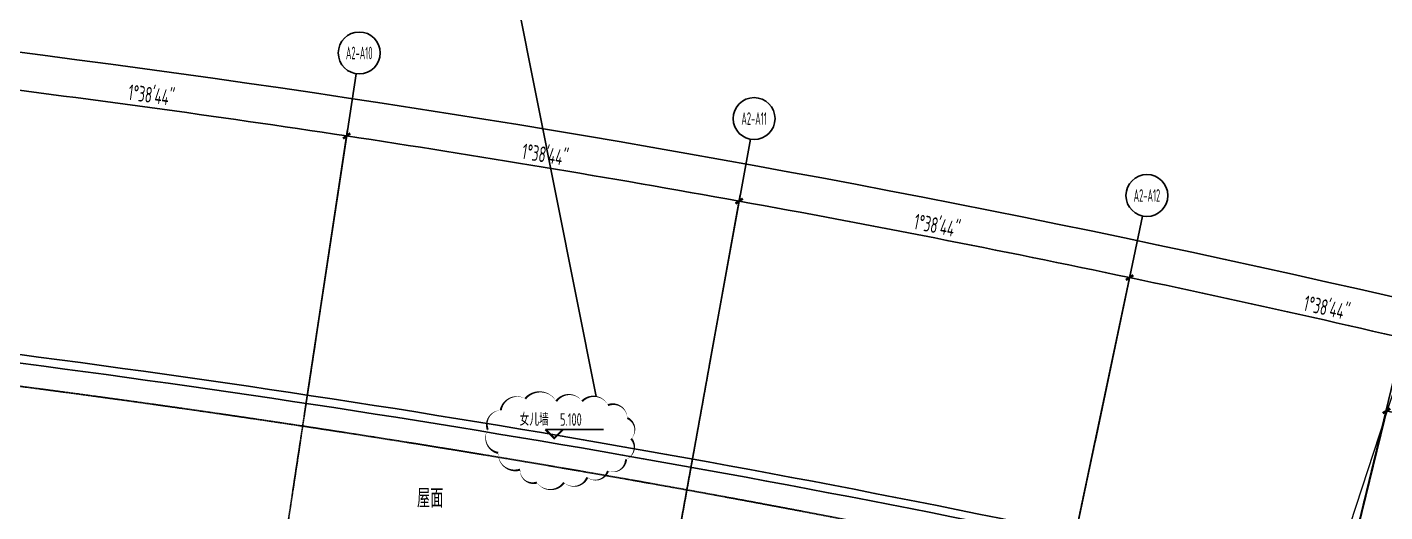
# Model space of a CAD drawing. Header units: millimetres. Extents: x 11677979 to 24947533, y -12764720 to -6308891.
# Drawn here: x 11820592 to 11852957, y -6376572 to -6365012 of the extents above; entities that cross this region are included whole.
import ezdxf
from ezdxf.enums import TextEntityAlignment as Align

# ---------------------------------------------------------------- set-up
doc = ezdxf.new("R2010")
doc.units = ezdxf.units.MM
doc.header["$LTSCALE"] = 10
doc.linetypes.add('A2-RG-AXIS$0$CENTER', pattern=[2, 1.25, -0.25, 0.25, -0.25])
doc.linetypes.add('A2-RG-AXIS$0$DOTE', pattern=[2.42, 2, -0.2, 0.02, -0.2])
for name, color, linetype in [('A2-RB-RF$0$$34$A-DIMS-100', 1, 'Continuous'), ('A2-RG-AXIS$0$A-AXIS', 1, 'Continuous'), ('A2-RG-AXIS$0$A-DIMS-100', 1, 'Continuous'), ('A2-RG-AXIS$0$A-GRID', 1, 'A2-RG-AXIS$0$CENTER'), ('A2-RG-AXIS$0$A-SYMB', 4, 'Continuous'), ('A2-RI-RF$0$$2$A-SYMB', 4, 'Continuous'), ('A2-RI-RF$0$A-ROOF-EDGE', 2, 'Continuous'), ('A2-RI-RF$0$A-SYMB-AREA', 4, 'Continuous'), ('A2-RI-RF$0$A-SYMB-NAME', 4, 'Continuous')]:
    doc.layers.add(name, color=color, linetype=linetype)
doc.layers.add('A2-RI-RF$0$A-DETL-LLIN', color=3, linetype='Continuous', lineweight=5)
doc.styles.add('A2-RB-RF$0$$0$XD2008', font='hzs.shx', dxfattribs={"width": 0.7, "bigfont": 'hztxt.shx'})
doc.styles.add('A2-RG-AXIS$0$ECADI', font='hzs.shx', dxfattribs={"width": 0.7, "bigfont": 'hztxt.shx'})
doc.styles.add('A2-RG-AXIS$0$XD2008', font='hzs.shx', dxfattribs={"width": 0.7, "bigfont": 'hztxt.shx'})
doc.styles.add('A2-RI-RF$0$$0$XD2008', font='xd-hzs.shx', dxfattribs={"width": 0.7, "bigfont": 'xd-hztxt.shx'})
doc.styles.add('A2-RI-RF$0$ECADI', font='hzs.shx', dxfattribs={"width": 0.7, "bigfont": 'hztxt.shx'})
doc.dimstyles.new('A2-RB-RF$0$$0$XD100$0', dxfattribs={"dimscale": 100, "dimtxt": 3.5, "dimasz": 1, "dimexe": 1, "dimexo": 2, "dimgap": 0.5, "dimtad": 1, "dimdec": 0, "dimdsep": 46, "dimtxsty": 'A2-RB-RF$0$$0$XD2008', "dimblk1": 'A2-RB-RF$0$$20$_ArchTick', "dimblk2": 'A2-RB-RF$0$$20$_ArchTick', "dimsah": 1, "dimcen": 2.5, "dimclrt": 4, "dimaunit": 1, "dimadec": 0, "dimazin": 0, "dimtfac": 1, "dimtdec": 0, "dimtix": 1, "dimtmove": 2, "dimatfit": 3, "dimfxl": 0, "dimtolj": 1, "dimtzin": 0, "dimarcsym": 0})
doc.dimstyles.new('A2-RG-AXIS$0$XD150', dxfattribs={"dimscale": 300, "dimtxt": 2.5, "dimasz": 1.5, "dimexe": 1, "dimexo": 2, "dimgap": 0.5, "dimtad": 1, "dimdec": 0, "dimdsep": 46, "dimtxsty": 'A2-RG-AXIS$0$XD2008', "dimcen": 2.5, "dimclrt": 4, "dimaunit": 1, "dimadec": 3, "dimazin": 0, "dimtfac": 1, "dimtdec": 0, "dimtmove": 2, "dimatfit": 3, "dimfxl": 0, "dimtolj": 1, "dimtzin": 0, "dimarcsym": 0})
doc.dimstyles.new('A2-RG-AXIS$0$XD150$0', dxfattribs={"dimscale": 150, "dimtxt": 2.5, "dimasz": 1, "dimexe": 1, "dimexo": 2, "dimgap": 0.5, "dimtad": 1, "dimdec": 0, "dimdsep": 46, "dimtxsty": 'A2-RG-AXIS$0$XD2008', "dimblk": 'A2-RG-AXIS$0$_ArchTick', "dimcen": 2.5, "dimclrt": 4, "dimaunit": 1, "dimadec": 0, "dimazin": 0, "dimtfac": 1, "dimtdec": 0, "dimtmove": 2, "dimatfit": 3, "dimfxl": 0, "dimtolj": 1, "dimtzin": 0, "dimarcsym": 0})

# ---------------------------------------------------------------- blocks, each defined once
blk = doc.blocks.new('A2-RG-AXIS$0$ECADI-TAG-GRID')
at = {"color": 13}
blk.add_circle((0, 0), 5, dxfattribs=at)
at = {"style": 'A2-RG-AXIS$0$ECADI', "width": 0.7}
blk.add_attdef('GRID', text='', height=5, dxfattribs=at).set_placement((0, 0), align=Align.MIDDLE)
blk = doc.blocks.new('A2-RG-AXIS$0$_ArchTick')
at = {"color": 0, "linetype": 'ByBlock', "const_width": 0.4}
blk.add_lwpolyline([(-0.5, -0.5), (0.5, 0.5)], dxfattribs=at)
blk = doc.blocks.new('*D508')
at = {"layer": 'A2-RG-AXIS$0$A-DIMS-100', "color": 0, "lineweight": -2, "ltscale": 3, "transparency": 16777216}
for p, q in [((11753070, -6371598), (11752455, -6363872)), ((11854556, -6379588), (11856371, -6372053))]:
    blk.add_line(p, q, dxfattribs=at)
blk.add_arc((11778731, -6694179), 331200, 76.44866, 94.54827, dxfattribs=at)
at = {"layer": 'Defpoints', "color": 0, "ltscale": 3, "transparency": 16777216}
for p in [(11822065, -6365826), (11753093, -6371897), (11854485, -6379879), (11778731, -6694179)]:
    blk.add_point(p, dxfattribs=at)
at = {"layer": 'A2-RG-AXIS$0$A-DIMS-100', "color": 0, "lineweight": -2, "ltscale": 3, "transparency": 16777216, "xscale": 150, "yscale": 150, "zscale": 150}
for p, rotation in [((11752467, -6364022), 184.5482656226652), ((11856336, -6372199), 346.4486630674553)]:
    blk.add_blockref('A2-RG-AXIS$0$_ArchTick', p, dxfattribs=dict(at, rotation=rotation))
at = {"layer": 'A2-RG-AXIS$0$A-DIMS-100', "color": 4, "ltscale": 3, "transparency": 16777216, "insert": (11804749, -6363703), "char_height": 375, "attachment_point": 5, "rotation": 355.4985, "style": 'A2-RG-AXIS$0$XD2008'}
blk.add_mtext('\\A1;18°5\'59"', dxfattribs=at)
blk = doc.blocks.new('*D519')
at = {"layer": 'A2-RG-AXIS$0$A-DIMS-100', "color": 0, "lineweight": -2, "ltscale": 3, "transparency": 16777216}
for p, q in [((11845491, -6377540), (11846904, -6370837)), ((11854556, -6379588), (11856161, -6372928))]:
    blk.add_line(p, q, dxfattribs=at)
blk.add_arc((11778731, -6694179), 330300, 76.44866, 78.09408, dxfattribs=at)
at = {"layer": 'Defpoints', "color": 0, "ltscale": 3, "transparency": 16777216}
for p in [(11853048, -6372348), (11845429, -6377834), (11854485, -6379879), (11778731, -6694179)]:
    blk.add_point(p, dxfattribs=at)
at = {"layer": 'A2-RG-AXIS$0$A-DIMS-100', "color": 0, "lineweight": -2, "ltscale": 3, "transparency": 16777216, "xscale": 150, "yscale": 150, "zscale": 150}
for p, rotation in [((11846873, -6370984), 168.0940794046412), ((11856125, -6373074), 346.4486609929079)]:
    blk.add_blockref('A2-RG-AXIS$0$_ArchTick', p, dxfattribs=dict(at, rotation=rotation))
at = {"layer": 'A2-RG-AXIS$0$A-DIMS-100', "color": 4, "ltscale": 3, "transparency": 16777216, "insert": (11851573, -6371705), "char_height": 375, "attachment_point": 5, "rotation": 347.2714, "style": 'A2-RG-AXIS$0$XD2008'}
blk.add_mtext('\\A1;1°38\'44"', dxfattribs=at)
blk = doc.blocks.new('*D555')
at = {"layer": 'A2-RG-AXIS$0$A-DIMS-100', "color": 0, "lineweight": -2, "ltscale": 3, "transparency": 16777216}
for p, q in [((11851831, -6378944), (11853033, -6374018)), ((11855717, -6374827), (11852997, -6374164)), ((11854556, -6379588), (11855753, -6374682))]:
    blk.add_line(p, q, dxfattribs=at)
at = {"layer": 'Defpoints', "color": 0, "ltscale": 3, "transparency": 16777216}
for p in [(11852997, -6374164), (11851760, -6379235), (11854485, -6379879)]:
    blk.add_point(p, dxfattribs=at)
at = {"layer": 'A2-RG-AXIS$0$A-DIMS-100', "color": 0, "lineweight": -2, "ltscale": 3, "transparency": 16777216, "xscale": 150, "yscale": 150, "zscale": 150}
for p, rotation in [((11852997, -6374164), 166.2935912210491), ((11855717, -6374827), 346.2935912210492)]:
    blk.add_blockref('A2-RG-AXIS$0$_ArchTick', p, dxfattribs=dict(at, rotation=rotation))
at = {"layer": 'A2-RG-AXIS$0$A-DIMS-100', "color": 4, "ltscale": 3, "transparency": 16777216, "insert": (11854419, -6374241), "char_height": 375, "attachment_point": 5, "rotation": 346.2936, "style": 'A2-RG-AXIS$0$XD2008'}
blk.add_mtext('\\A1;2800', dxfattribs=at)
blk = doc.blocks.new('*D556')
at = {"layer": 'A2-RG-AXIS$0$A-DIMS-100', "color": 0, "lineweight": -2, "ltscale": 3, "transparency": 16777216}
for p, q in [((11836372, -6375754), (11837592, -6369013)), ((11845491, -6377540), (11846904, -6370837))]:
    blk.add_line(p, q, dxfattribs=at)
blk.add_arc((11778731, -6694179), 330300, 78.09408, 79.7395, dxfattribs=at)
at = {"layer": 'Defpoints', "color": 0, "ltscale": 3, "transparency": 16777216}
for p in [(11843776, -6370347), (11836318, -6376049), (11845429, -6377834), (11778731, -6694179)]:
    blk.add_point(p, dxfattribs=at)
at = {"layer": 'A2-RG-AXIS$0$A-DIMS-100', "color": 0, "lineweight": -2, "ltscale": 3, "transparency": 16777216, "xscale": 150, "yscale": 150, "zscale": 150}
for p, rotation in [((11837565, -6369161), 169.739497816377), ((11846873, -6370984), 348.0940794046441)]:
    blk.add_blockref('A2-RG-AXIS$0$_ArchTick', p, dxfattribs=dict(at, rotation=rotation))
at = {"layer": 'A2-RG-AXIS$0$A-DIMS-100', "color": 4, "ltscale": 3, "transparency": 16777216, "insert": (11842283, -6369746), "char_height": 375, "attachment_point": 5, "rotation": 348.9168, "style": 'A2-RG-AXIS$0$XD2008'}
blk.add_mtext('\\A1;1°38\'44"', dxfattribs=at)
blk = doc.blocks.new('*D558')
at = {"layer": 'A2-RG-AXIS$0$A-DIMS-100', "color": 0, "lineweight": -2, "ltscale": 3, "transparency": 16777216}
for p, q in [((11817998, -6372970), (11818829, -6366171)), ((11827205, -6374230), (11828231, -6367457))]:
    blk.add_line(p, q, dxfattribs=at)
blk.add_arc((11778731, -6694179), 330300, 81.38492, 83.03033, dxfattribs=at)
at = {"layer": 'Defpoints', "color": 0, "ltscale": 3, "transparency": 16777216}
for p in [(11825080, -6367147), (11817961, -6373268), (11827160, -6374527), (11778731, -6694179)]:
    blk.add_point(p, dxfattribs=at)
at = {"layer": 'A2-RG-AXIS$0$A-DIMS-100', "color": 0, "lineweight": -2, "ltscale": 3, "transparency": 16777216, "xscale": 150, "yscale": 150, "zscale": 150}
for p, rotation in [((11818811, -6366319), 173.0303346336148), ((11828208, -6367606), 351.3849162218818)]:
    blk.add_blockref('A2-RG-AXIS$0$_ArchTick', p, dxfattribs=dict(at, rotation=rotation))
at = {"layer": 'A2-RG-AXIS$0$A-DIMS-100', "color": 4, "ltscale": 3, "transparency": 16777216, "insert": (11823554, -6366633), "char_height": 375, "attachment_point": 5, "rotation": 352.2076, "style": 'A2-RG-AXIS$0$XD2008'}
blk.add_mtext('\\A1;1°38\'44"', dxfattribs=at)
blk = doc.blocks.new('*D560')
at = {"layer": 'A2-RG-AXIS$0$A-DIMS-100', "color": 0, "lineweight": -2, "ltscale": 3, "transparency": 16777216}
for p, q in [((11827205, -6374230), (11828231, -6367457)), ((11836372, -6375754), (11837592, -6369013))]:
    blk.add_line(p, q, dxfattribs=at)
blk.add_arc((11778731, -6694179), 330300, 79.7395, 81.38492, dxfattribs=at)
at = {"layer": 'Defpoints', "color": 0, "ltscale": 3, "transparency": 16777216}
for p in [(11834451, -6368613), (11827160, -6374527), (11836318, -6376049), (11778731, -6694179)]:
    blk.add_point(p, dxfattribs=at)
at = {"layer": 'A2-RG-AXIS$0$A-DIMS-100', "color": 0, "lineweight": -2, "ltscale": 3, "transparency": 16777216, "xscale": 150, "yscale": 150, "zscale": 150}
for p, rotation in [((11828208, -6367606), 171.3849162218802), ((11837565, -6369161), 349.7394978101465)]:
    blk.add_blockref('A2-RG-AXIS$0$_ArchTick', p, dxfattribs=dict(at, rotation=rotation))
at = {"layer": 'A2-RG-AXIS$0$A-DIMS-100', "color": 4, "ltscale": 3, "transparency": 16777216, "insert": (11832941, -6368055), "char_height": 375, "attachment_point": 5, "rotation": 350.5622, "style": 'A2-RG-AXIS$0$XD2008'}
blk.add_mtext('\\A1;1°38\'44"', dxfattribs=at)
blk = doc.blocks.new('A2-RI-RF$0$5erhfh')
at = {"layer": 'A2-RI-RF$0$A-SYMB-AREA', "style": 'A2-RI-RF$0$ECADI', "width": 0.7}
blk.add_attdef('340M2', text='', height=2.5, dxfattribs=at).set_placement((0, 1.25), align=Align.MIDDLE_LEFT)
at = {"layer": 'A2-RI-RF$0$A-SYMB-NAME', "style": 'A2-RI-RF$0$ECADI', "width": 0.7}
blk.add_attdef('CHINESENAME', (-12.29, 3.09), '', height=4.5, dxfattribs=at)
blk = doc.blocks.new('A2-RI-RF$0$$2$ECADI-TAG-HGHT（国标）')
at = {"color": 1}
blk.add_line((-2.12, 2.12), (11.77, 2.12), dxfattribs=at)
at = {"color": 1, "const_width": 0.5}
blk.add_lwpolyline([(-2.12, 2.12), (0, 0), (2.12, 2.12)], dxfattribs=at)
at = {"style": 'A2-RI-RF$0$$0$XD2008', "width": 0.7}
blk.add_attdef('FL', text='', height=3, dxfattribs=at).set_placement((-2.69, 2.97), align=Align.RIGHT)
for tag, p in [('F.F.L.', (2.28, 2.97)), ('T.O.S.', (2.28, -1.1))]:
    blk.add_attdef(tag, p, '', height=3, dxfattribs=at)
blk = doc.blocks.new('A2-RB-RF$0$$20$_ArchTick')
at = {"color": 0, "linetype": 'ByBlock', "const_width": 0.4}
blk.add_lwpolyline([(-0.5, -0.5), (0.5, 0.5)], dxfattribs=at)
blk = doc.blocks.new('*D718')
at = {"layer": 'A2-RB-RF$0$$34$A-DIMS-100', "color": 0, "lineweight": -2, "transparency": 16777216}
blk.add_arc((11777755, -6700618), 311153, 81.38492, 82.05228, dxfattribs=at)
at = {"layer": 'Defpoints', "color": 0, "transparency": 16777216}
for p in [(11827609, -6371560), (11821395, -6388037), (11823170, -6392797), (11820157, -6396901), (11821587, -6411307)]:
    blk.add_point(p, dxfattribs=at)
at = {"layer": 'A2-RB-RF$0$$34$A-DIMS-100', "color": 0, "lineweight": -2, "transparency": 16777216, "xscale": 100, "yscale": 100, "zscale": 100}
for p, rotation in [((11820778, -6392454), 172.0522781059821), ((11824364, -6392976), 351.3849183288041)]:
    blk.add_blockref('A2-RB-RF$0$$20$_ArchTick', p, dxfattribs=dict(at, rotation=rotation))
at = {"layer": 'A2-RB-RF$0$$34$A-DIMS-100', "color": 4, "transparency": 16777216, "insert": (11822609, -6392454), "char_height": 350, "attachment_point": 5, "rotation": 351.7186, "style": 'A2-RB-RF$0$$0$XD2008'}
blk.add_mtext('\\A1;0°40\'2"', dxfattribs=at)
blk = doc.blocks.new('A2-RG-AXIS')
at = {"layer": 'A2-RG-AXIS$0$A-AXIS', "ltscale": 3}
for p, q in [((11827609, -6371560.4), (11828432.9, -6366122.4)), ((11836852.5, -6373096.9), (11837832.2, -6367684.8)), ((11846048.1, -6374898.2), (11847182.8, -6369516.5)), ((11852463.3, -6376318.4), (11853752, -6370971.7))]:
    blk.add_line(p, q, dxfattribs=at)
at = {"layer": 'A2-RG-AXIS$0$A-GRID', "linetype": 'A2-RG-AXIS$0$DOTE'}
for p, q in [((11827609, -6371560.4), (11821587.2, -6411306.8)), ((11829692, -6412654), (11836852.5, -6373096.9)), ((11846048.1, -6374898.2), (11837754.6, -6414233.4)), ((11852463.3, -6376318.4), (11846488, -6401109.5))]:
    blk.add_line(p, q, dxfattribs=at)
blk.add_arc((11778730.7, -6694178.7), 323300, 75.589285, 95.407644, dxfattribs=at)
at = {"layer": 'A2-RG-AXIS$0$A-SYMB'}
ref = blk.add_blockref('A2-RG-AXIS$0$ECADI-TAG-GRID', (11828507.8, -6365628.1), dxfattribs=dict(at, xscale=100, yscale=100, zscale=100))
ref.add_attrib('GRID', 'A2-A10', dxfattribs={"layer": '0', "extrusion": (0, 0, -1), "height": 300, "style": 'A2-RG-AXIS$0$ECADI', "text_generation_flag": 2, "width": 0.5}).set_placement((-11828507.8, -6365628.1), align=Align.MIDDLE)
ref = blk.add_blockref('A2-RG-AXIS$0$ECADI-TAG-GRID', (11837921.3, -6367192.8), dxfattribs=dict(at, xscale=100, yscale=100, zscale=100))
ref.add_attrib('GRID', 'A2-A11', dxfattribs={"layer": '0', "extrusion": (0, 0, -1), "height": 300, "style": 'A2-RG-AXIS$0$ECADI', "text_generation_flag": 2, "width": 0.5}).set_placement((-11837921.3, -6367192.8), align=Align.MIDDLE)
ref = blk.add_blockref('A2-RG-AXIS$0$ECADI-TAG-GRID', (11847285.9, -6369027.3), dxfattribs=dict(at, xscale=100, yscale=100, zscale=100))
ref.add_attrib('GRID', 'A2-A12', dxfattribs={"layer": '0', "extrusion": (0, 0, -1), "height": 300, "style": 'A2-RG-AXIS$0$ECADI', "text_generation_flag": 2, "width": 0.5}).set_placement((-11847285.9, -6369027.3), align=Align.MIDDLE)
at = {"layer": 'A2-RG-AXIS$0$A-DIMS-100', "ltscale": 3}
for base, p1, p2, picture, middle in [((11822064.9, -6365825.9), (11854485.2, -6379879.3), (11753093.4, -6371896.8), '*D508', (11804748.6, -6363703.1)), ((11825079.8, -6367146.8), (11827159.6, -6374526.5), (11817961.2, -6373267.7), '*D558', (11823554.4, -6366633.3)), ((11834451.1, -6368612.6), (11827159.6, -6374526.5), (11836318.2, -6376048.9), '*D560', (11832941.1, -6368055.4)), ((11843776.4, -6370346.8), (11845429.2, -6377833.7), (11836318.2, -6376048.9), '*D556', (11842283.1, -6369746.5)), ((11853048.1, -6372348), (11845429.2, -6377833.7), (11854485.2, -6379879.3), '*D519', (11851572.6, -6371705.1))]:
    dim = blk.add_angular_dim_3p(base=base, center=(11778730.7, -6694178.7), p1=p1, p2=p2, dimstyle='A2-RG-AXIS$0$XD150', override={"dimscale": 150, "dimasz": 1, "dimblk": 'A2-RG-AXIS$0$_ArchTick', "dimadec": 4}, dxfattribs=at)
    dim.commit()
    dim.dimension.update_dxf_attribs({"geometry": picture, "text_midpoint": middle})
dim = blk.add_linear_dim(base=(11852997.1, -6374163.9), p1=(11854485.2, -6379879.3), p2=(11851760.3, -6379235), angle=166.29359, dimstyle='A2-RG-AXIS$0$XD150$0', dxfattribs=at)
dim.commit()
dim.dimension.update_dxf_attribs({"geometry": '*D555', "text_midpoint": (11854419.4, -6374240.6)})
blk = doc.blocks.new('A2-RI-RF')
at = {"layer": 'A2-RI-RF$0$A-DETL-LLIN'}
blk.add_line((11850253.5, -6382633.2), (11857261, -6361134.3), dxfattribs=at)
at = {"layer": 'A2-RI-RF$0$A-ROOF-EDGE'}
for points in [[(11805527.6, -6374951.5), (11805733, -6371757.5, -0.0063108), (11817296.7, -6372934.6), (11817357.2, -6372439.1, -0.0248177), (11849205.5, -6377885), (11848174.4, -6382163.2)], [(11805726.9, -6374968.3), (11805919.4, -6371974.9, -0.0063073), (11817471.1, -6373155.9), (11817531.5, -6372661.6, -0.0240613), (11848966.7, -6378022.2), (11847979.1, -6382119.8)]]:
    blk.add_lwpolyline(points, format="xyb", dxfattribs=at)
for radius in [319650, 319450]:
    blk.add_arc((11778730.7, -6694178.7), radius, 76.756883, 94.239677, dxfattribs=at)
at = {"layer": 'Defpoints', "color": 3}
blk.add_line((11834152.9, -6373820.6), (11831873.8, -6362349.8), dxfattribs=at)
blk.add_lwpolyline([(11832466, -6373873.2, 0, 50, 0.5205671), (11831880.9, -6374150.1, 0, 50, 0.5205671), (11831880.9, -6374150.1, 0, 50, 0.5205671), (11831572.9, -6374611.6, 0, 50, 0.5205671), (11831572.9, -6374611.6, 0, 50, 0.5205671), (11831819.3, -6375165.5, 0, 50, 0.5205671), (11831819.3, -6375165.5, 0, 50, 0.5205671), (11832342.8, -6375565.4, 0, 50, 0.5205671), (11832342.8, -6375565.4, 0, 50, 0.5205671), (11832743.1, -6375873.1, 0, 50, 0.5205671), (11832743.1, -6375873.1, 0, 50, 0.5205671), (11833389.8, -6375873.1, 0, 50, 0.5205671), (11833389.8, -6375873.1, 0, 50, 0.5205671), (11833944.1, -6375750, 0, 50, 0.5205671), (11833944.1, -6375750, 0, 50, 0.5205671), (11834436.8, -6375596.2, 0, 50, 0.5205671), (11834436.8, -6375596.2, 0, 50, 0.5205671), (11834868, -6375319.3, 0, 50, 0.5205671), (11834868, -6375319.3, 0, 50, 0.5205671), (11834991.1, -6374827, 0, 50, 0.5205671), (11834991.1, -6374827, 0, 50, 0.5205671), (11834898.8, -6374334.7, 0, 50, 0.5205671), (11834898.8, -6374334.7, 0, 50, 0.5205671), (11834436.8, -6374027.1, 0, 50, 0.5205671), (11834436.8, -6374027.1, 0, 50, 0.5205671), (11833821, -6373934.8, 0, 50, 0.5205671), (11833821, -6373934.8, 0, 50, 0.5205671), (11833205.1, -6373934.8, 0, 50, 0.5205671), (11833205.1, -6373934.8, 0, 50, 0.5205671), (11832466, -6373873.2, 0, 0, 0)], format="xyseb", dxfattribs=at)
ref = blk.add_blockref('A2-RI-RF$0$5erhfh', (11830770.2, -6379104.8), dxfattribs=dict(xscale=100, yscale=100, zscale=100))
ref.add_attrib('CHINESENAME', '屋面', (11829884.9, -6376470.4), dxfattribs={"layer": 'A2-RI-RF$0$A-SYMB-NAME', "height": 450, "style": 'A2-RI-RF$0$ECADI', "width": 0.7})
at = {"layer": 'A2-RI-RF$0$$2$A-SYMB'}
ref = blk.add_blockref('A2-RI-RF$0$$2$ECADI-TAG-HGHT（国标）', (11833157.2, -6374816.1), dxfattribs=dict(at, xscale=100, yscale=100, zscale=100))
ref.add_attrib('F.F.L.', '5.100', (11833294.9, -6374519.4), dxfattribs={"layer": '0', "height": 300, "style": 'A2-RI-RF$0$$0$XD2008', "width": 0.7})
ref.add_attrib('FL', '女儿墙', dxfattribs={"layer": '0', "height": 300, "style": 'A2-RI-RF$0$$0$XD2008', "width": 0.7}).set_placement((11833025.9, -6374518.7), align=Align.RIGHT)
at = {"layer": 'A2-RI-RF$0$A-DETL-LLIN'}
blk.add_blockref('A2-RG-AXIS', (0, 0), dxfattribs=at)
blk = doc.blocks.new('A2-RB-RF')
at = {"layer": 'A2-RB-RF$0$$34$A-DIMS-100'}
dim = blk.add_angular_dim_2l(base=(11823169.7, -6392797.3), line1=((11820157.2, -6396901.3), (11821394.7, -6388037.3)), line2=((11827609, -6371560.4), (11821587.2, -6411306.8)), dimstyle='A2-RB-RF$0$$0$XD100$0', override={"dimadec": 4}, dxfattribs=at)
dim.commit()
dim.dimension.update_dxf_attribs({"geometry": '*D718', "text_midpoint": (11822609.2, -6392454.1)})

msp = doc.modelspace()

# ---------------------------------------------------------------- block references
for name in ['A2-RI-RF', 'A2-RG-AXIS', 'A2-RB-RF']:
    msp.add_blockref(name, (0, 0))

doc.saveas('drawing.dxf')
